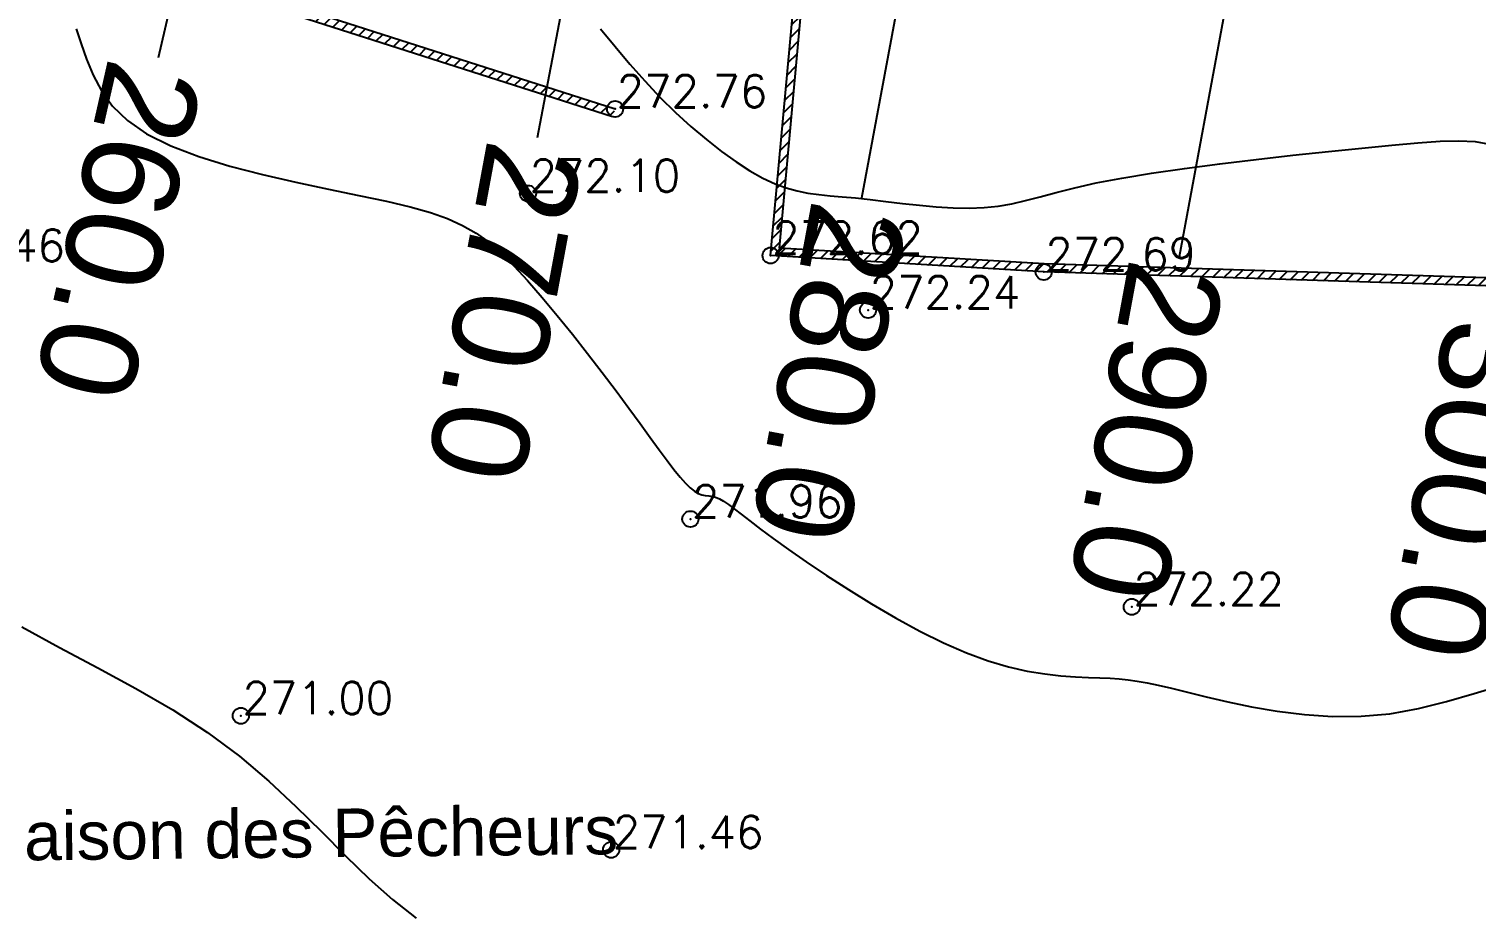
# Model space of a CAD drawing. Header units: millimetres. Extents: x 524954 to 526204, y 9523489 to 9524010.
# Drawn here: x 525419.89 to 525464.72, y 9523572.96 to 9523600.28 of the extents above; entities that cross this region are included whole.
import ezdxf
from ezdxf.enums import TextEntityAlignment as Align

# ---------------------------------------------------------------- set-up
doc = ezdxf.new("R2010")
doc.units = ezdxf.units.MM
doc.header["$PDMODE"] = 32
doc.header["$PDSIZE"] = 0.5
doc.linetypes.add('CACHE2', pattern=[4.7625, 3.175, -1.5875])
for name, color, linetype in [('Cloture', 7, 'Continuous'), ('CN_01_00', 3, 'Continuous'), ('CN_02_00', 4, 'Continuous'), ('Murs', 1, 'Continuous'), ('Route - Route de la corniche de Brazzaville - Tabulations', 7, 'Continuous'), ('Route - Route de la corniche de Brazzaville - Textes - Tabulations', 1, 'Continuous'), ('TopoAlt', 3, 'Continuous'), ('TOPOJIS', 7, 'Continuous'), ('Toponomie', 7, 'CACHE2')]:
    doc.layers.add(name, color=color, linetype=linetype)
doc.styles.add('Affichages route', font='arial.ttf', dxfattribs={"height": 0.5})
doc.styles.add('Simplex 1.0', font='Simplex.shx', dxfattribs={"width": 0.99, "height": 1})
doc.styles.get("Standard").update_dxf_attribs({"font": 'arial.ttf'})
pattern_1 = [(45, (0, 0), (-0.1767766952966, 0.1767766952966), [])]

# ---------------------------------------------------------------- blocks, each defined once
blk = doc.blocks.new('TCPOINT M')
at = {"color": 0}
blk.add_point((0, 0), dxfattribs=at)
at = {"layer": 'TopoAlt', "style": 'Simplex 1.0', "width": 0.99}
blk.add_attdef('ALT', (0.15, 0.15), '', height=1, dxfattribs=at)

msp = doc.modelspace()

# ---------------------------------------------------------------- hatches: boundary and pattern name
at = {"layer": 'Murs'}
h = msp.add_hatch(dxfattribs=at)
h.set_pattern_fill('_U', color=256, scale=0.25, angle=45, style=0, pattern_type=0)
h.set_pattern_definition(pattern_1)
h.paths.add_polyline_path([(525420.456, 9523603.445), (525438.049, 9523597.799), (525437.973, 9523597.561), (525420.38, 9523603.207)])
h = msp.add_hatch(dxfattribs=at)
h.set_pattern_fill('_U', color=256, scale=0.25, angle=45, style=0, pattern_type=0)
h.set_pattern_definition(pattern_1)
h.paths.add_polyline_path([(525471.551, 9523592.114), (525451.327, 9523592.751), (525442.866, 9523593.259), (525443.654, 9523601.886), (525443.903, 9523601.864), (525443.139, 9523593.493), (525451.339, 9523593.001), (525471.559, 9523592.364)])

# ---------------------------------------------------------------- linework, layer by layer
at = {"layer": 'Cloture', "flags": 128}
for points in [[(525420.38, 9523603.207), (525437.973, 9523597.561)], [(525420.456, 9523603.445), (525438.049, 9523597.799), (525438.049, 9523597.799)], [(525471.551, 9523592.114), (525451.327, 9523592.751), (525442.866, 9523593.259), (525443.654, 9523601.886)], [(525471.559, 9523592.364), (525451.339, 9523593.001), (525443.139, 9523593.493), (525443.903, 9523601.864)]]:
    msp.add_lwpolyline(points, dxfattribs=at)
at = {"layer": 'CN_01_00', "flags": 128}
for points, elevation in [([(525437.6, 9523600.282), (525438.05, 9523599.731), (525438.504, 9523599.19), (525438.966, 9523598.666), (525439.438, 9523598.165), (525439.919, 9523597.694), (525440.4, 9523597.254), (525440.878, 9523596.85), (525441.346, 9523596.485), (525441.797, 9523596.163), (525442.228, 9523595.887), (525442.631, 9523595.66), (525443.003, 9523595.485), (525443.353, 9523595.354), (525443.688, 9523595.26), (525444.02, 9523595.194), (525444.357, 9523595.148), (525444.709, 9523595.112), (525445.087, 9523595.08), (525445.499, 9523595.042), (525445.953, 9523594.993), (525446.44, 9523594.935), (525446.951, 9523594.875), (525447.474, 9523594.819), (525448, 9523594.772), (525448.517, 9523594.74), (525449.016, 9523594.729), (525449.485, 9523594.744), (525449.92, 9523594.79), (525450.338, 9523594.864), (525450.761, 9523594.962), (525451.212, 9523595.08), (525451.713, 9523595.212), (525452.286, 9523595.356), (525452.955, 9523595.507), (525453.742, 9523595.659), (525454.66, 9523595.811), (525455.683, 9523595.959), (525456.778, 9523596.101), (525457.91, 9523596.237), (525459.043, 9523596.364), (525460.144, 9523596.481), (525461.179, 9523596.586), (525462.111, 9523596.677), (525462.917, 9523596.752), (525463.604, 9523596.801), (525464.19, 9523596.817), (525464.693, 9523596.789), (525465.131, 9523596.708)], 273), ([(525419.673, 9523581.758), (525420.837, 9523581.124), (525422.025, 9523580.494), (525423.206, 9523579.854), (525424.35, 9523579.191), (525425.428, 9523578.493), (525426.416, 9523577.752), (525427.323, 9523576.981), (525428.163, 9523576.198), (525428.952, 9523575.422), (525429.703, 9523574.67), (525430.432, 9523573.961), (525431.155, 9523573.313), (525431.885, 9523572.743)], 271)]:
    msp.add_lwpolyline(points, dxfattribs=dict(at, elevation=elevation))
at = {"layer": 'CN_02_00', "elevation": 272, "flags": 128}
msp.add_lwpolyline([(525421.352, 9523600.285), (525421.51, 9523599.82), (525421.676, 9523599.337), (525421.878, 9523598.847), (525422.139, 9523598.361), (525422.486, 9523597.888), (525422.944, 9523597.439), (525423.539, 9523597.026), (525424.285, 9523596.654), (525425.157, 9523596.324), (525426.118, 9523596.03), (525427.131, 9523595.767), (525428.16, 9523595.531), (525429.168, 9523595.317), (525430.117, 9523595.122), (525430.973, 9523594.94), (525431.706, 9523594.766), (525432.329, 9523594.59), (525432.863, 9523594.403), (525433.328, 9523594.195), (525433.745, 9523593.955), (525434.134, 9523593.674), (525434.517, 9523593.341), (525434.913, 9523592.946), (525435.34, 9523592.483), (525435.792, 9523591.964), (525436.258, 9523591.405), (525436.73, 9523590.82), (525437.198, 9523590.225), (525437.651, 9523589.636), (525438.08, 9523589.068), (525438.475, 9523588.537), (525438.828, 9523588.055), (525439.141, 9523587.625), (525439.417, 9523587.245), (525439.66, 9523586.914), (525439.873, 9523586.631), (525440.061, 9523586.396), (525440.227, 9523586.206), (525440.374, 9523586.062), (525440.506, 9523585.96), (525440.626, 9523585.893), (525440.738, 9523585.853), (525440.844, 9523585.829), (525440.949, 9523585.814), (525441.054, 9523585.798), (525441.164, 9523585.772), (525441.282, 9523585.727), (525441.411, 9523585.656), (525441.56, 9523585.554), (525441.739, 9523585.419), (525441.957, 9523585.249), (525442.225, 9523585.04), (525442.55, 9523584.79), (525442.944, 9523584.497), (525443.416, 9523584.157), (525443.971, 9523583.771), (525444.596, 9523583.351), (525445.277, 9523582.912), (525445.996, 9523582.469), (525446.737, 9523582.036), (525447.485, 9523581.629), (525448.223, 9523581.262), (525448.934, 9523580.951), (525449.606, 9523580.706), (525450.234, 9523580.522), (525450.819, 9523580.39), (525451.36, 9523580.301), (525451.856, 9523580.245), (525452.306, 9523580.213), (525452.71, 9523580.196), (525453.068, 9523580.185), (525453.382, 9523580.172), (525453.666, 9523580.152), (525453.939, 9523580.124), (525454.22, 9523580.083), (525454.526, 9523580.027), (525454.875, 9523579.953), (525455.286, 9523579.857), (525455.776, 9523579.738), (525456.359, 9523579.595), (525457.027, 9523579.44), (525457.765, 9523579.287), (525458.561, 9523579.151), (525459.401, 9523579.047), (525460.272, 9523578.989), (525461.159, 9523578.991), (525462.051, 9523579.07), (525462.935, 9523579.23), (525463.805, 9523579.45), (525464.658, 9523579.697), (525465.49, 9523579.941)], dxfattribs=at)
at = {"layer": 'Route - Route de la corniche de Brazzaville - Tabulations'}
for p, q in [((525437.441, 9523657.831), (525423.893, 9523599.381)), ((525446.834, 9523655.851), (525435.634, 9523596.906)), ((525456.622, 9523654.034), (525445.685, 9523595.039)), ((525466.454, 9523652.211), (525455.518, 9523593.216))]:
    msp.add_line(p, q, dxfattribs=at)

# ---------------------------------------------------------------- block references
at = {"layer": 'TOPOJIS'}
ref = msp.add_blockref('TCPOINT M', (525438.049, 9523597.799, 272.76), dxfattribs=at)
ref.add_attrib('ALT', '272.76', (525438.099, 9523597.849, 272.76), dxfattribs={"layer": 'TopoAlt', "height": 1, "style": 'Simplex 1.0', "width": 0.99})
ref = msp.add_blockref('TCPOINT M', (525435.35, 9523595.183, 272.1), dxfattribs=at)
ref.add_attrib('ALT', '272.10', (525435.4, 9523595.233, 272.1), dxfattribs={"layer": 'TopoAlt', "height": 1, "style": 'Simplex 1.0', "width": 0.99})
ref = msp.add_blockref('TCPOINT M', (525416.289, 9523593.021, 271.46), dxfattribs=at)
ref.add_attrib('ALT', '271.46', (525416.339, 9523593.071, 271.46), dxfattribs={"layer": 'TopoAlt', "height": 1, "style": 'Simplex 1.0', "width": 0.99})
ref = msp.add_blockref('TCPOINT M', (525442.866, 9523593.259, 272.62), dxfattribs=at)
ref.add_attrib('ALT', '272.62', (525442.916, 9523593.309, 272.62), dxfattribs={"layer": 'TopoAlt', "height": 1, "style": 'Simplex 1.0', "width": 0.99})
ref = msp.add_blockref('TCPOINT M', (525451.327, 9523592.751, 272.69), dxfattribs=at)
ref.add_attrib('ALT', '272.69', (525451.377, 9523592.801, 272.69), dxfattribs={"layer": 'TopoAlt', "height": 1, "style": 'Simplex 1.0', "width": 0.99})
ref = msp.add_blockref('TCPOINT M', (525445.885, 9523591.573, 272.24), dxfattribs=at)
ref.add_attrib('ALT', '272.24', (525445.935, 9523591.623, 272.24), dxfattribs={"layer": 'TopoAlt', "height": 1, "style": 'Simplex 1.0', "width": 0.99})
ref = msp.add_blockref('TCPOINT M', (525440.382, 9523585.098, 271.96), dxfattribs=at)
ref.add_attrib('ALT', '271.96', (525440.432, 9523585.148, 271.96), dxfattribs={"layer": 'TopoAlt', "height": 1, "style": 'Simplex 1.0', "width": 0.99})
ref = msp.add_blockref('TCPOINT M', (525454.055, 9523582.379, 272.22), dxfattribs=at)
ref.add_attrib('ALT', '272.22', (525454.105, 9523582.429, 272.22), dxfattribs={"layer": 'TopoAlt', "height": 1, "style": 'Simplex 1.0', "width": 0.99})
ref = msp.add_blockref('TCPOINT M', (525426.458, 9523579.005, 271), dxfattribs=at)
ref.add_attrib('ALT', '271.00', (525426.508, 9523579.055, 271), dxfattribs={"layer": 'TopoAlt', "height": 1, "style": 'Simplex 1.0', "width": 0.99})
ref = msp.add_blockref('TCPOINT M', (525437.928, 9523574.856, 271.46), dxfattribs=at)
ref.add_attrib('ALT', '271.46', (525437.978, 9523574.906, 271.46), dxfattribs={"layer": 'TopoAlt', "height": 1, "style": 'Simplex 1.0', "width": 0.99})

# ---------------------------------------------------------------- texts
at = {"layer": 'Route - Route de la corniche de Brazzaville - Textes - Tabulations', "style": 'Affichages route'}
for s, rotation, p in [('260.0', 257.1978, (525423.836, 9523599.137)), ('270.0', 259.4896, (525435.587, 9523596.66)), ('280.0', 259.4975, (525445.639, 9523594.793)), ('290.0', 259.4975, (525455.472, 9523592.971)), ('300.0', 259.4975, (525465.304, 9523591.148))]:
    msp.add_text(s, height=3, rotation=rotation, dxfattribs=at).set_placement(p, align=Align.MIDDLE_LEFT)
at = {"layer": 'Toponomie', "insert": (525412.425, 9523575.951), "char_height": 1.5, "width": 31.0395, "attachment_point": 1, "rotation": 0.603}
msp.add_mtext('\\pi5.5626;Maison des Pêcheurs', dxfattribs=at)

doc.saveas('drawing.dxf')
